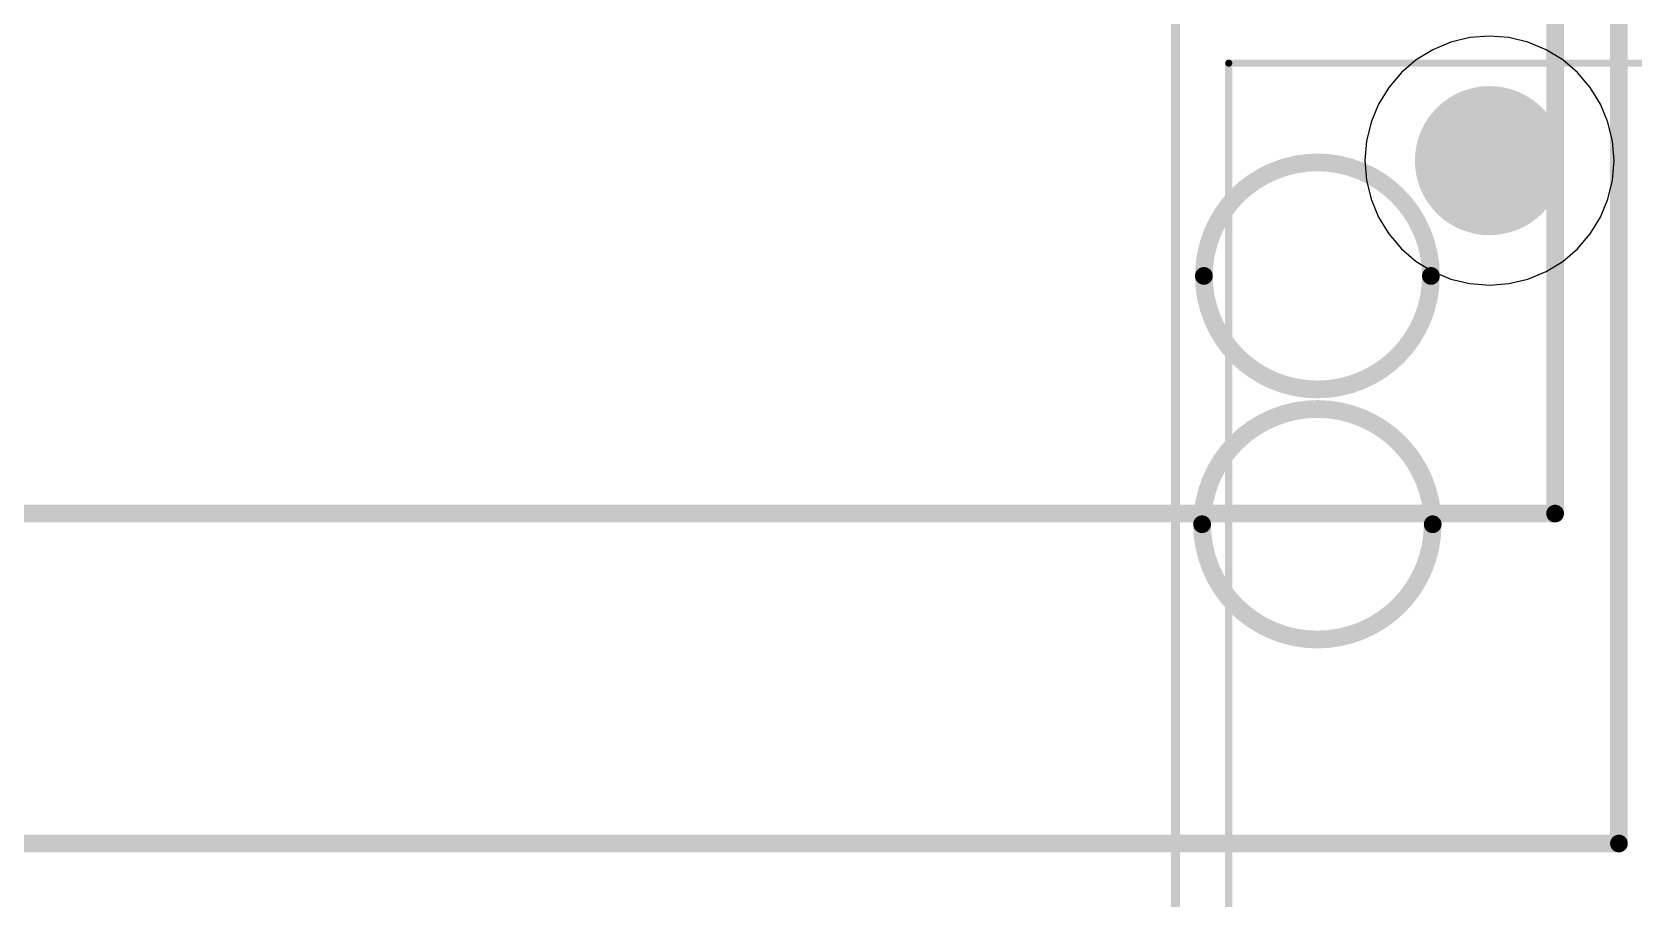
# Model space of a CAD drawing. Extents: x 69 to 227, y 90 to 377.
# Drawn here: x 145.27 to 190.42, y 136.94 to 161.38 of the extents above; entities that cross this region are included whole.
import ezdxf

# ---------------------------------------------------------------- set-up
doc = ezdxf.new("R2010")
doc.units = 0
doc.layers.get('0').update_dxf_attribs({"linetype": 'CONTINUOUS'})
for name, color, linetype in [('BOTTOMLAYER', 5, 'CONTINUOUS'), ('BOTTOMOVERLAY', 54, 'CONTINUOUS'), ('BOTTOMSOLDER', 6, 'CONTINUOUS'), ('MULTILAYER', 9, 'CONTINUOUS'), ('TOPLAYER', 1, 'CONTINUOUS'), ('TOPOVERLAY', 2, 'CONTINUOUS'), ('TOPSOLDER', 216, 'CONTINUOUS')]:
    doc.layers.add(name, color=color, linetype=linetype)

# ---------------------------------------------------------------- blocks, each defined once
blk = doc.blocks.new('C4AEOBW5400A3NJ_16')
at = {"layer": 'BOTTOMLAYER', "const_width": 2}
blk.add_lwpolyline([(-27.25, -10.15, 1), (-25.25, -10.15, 1)], format="xyb", close=True, dxfattribs=at)
at = {"layer": 'BOTTOMSOLDER', "const_width": 2.102}
blk.add_lwpolyline([(-27.301, -10.15, 1), (-25.199, -10.15, 1)], format="xyb", close=True, dxfattribs=at)
at = {"layer": 'MULTILAYER', "const_width": 2}
blk.add_lwpolyline([(-27.25, -10.15, 1), (-25.25, -10.15, 1)], format="xyb", close=True, dxfattribs=at)
at = {"layer": 'TOPLAYER', "const_width": 2}
blk.add_lwpolyline([(-27.25, -10.15, 1), (-25.25, -10.15, 1)], format="xyb", close=True, dxfattribs=at)
at = {"layer": 'TOPOVERLAY', "const_width": 0.2}
for points in [[(-29, -17.5), (-29, 17.5)], [(29, -17.5), (-29, -17.5)]]:
    blk.add_lwpolyline(points, dxfattribs=at)
at = {"layer": 'TOPOVERLAY', "const_width": 0.1}
blk.add_lwpolyline([(-29.05, -17.5, 1), (-28.95, -17.5, 1)], format="xyb", close=True, dxfattribs=at)
blk.add_lwpolyline([(-29.05, -17.5, 1), (-28.95, -17.5, 1)], format="xyb", close=True, dxfattribs=at)
at = {"layer": 'TOPSOLDER', "const_width": 2.102}
blk.add_lwpolyline([(-27.301, -10.15, 1), (-25.199, -10.15, 1)], format="xyb", close=True, dxfattribs=at)
blk = doc.blocks.new('CM300_SKM200_DUAL_FOOTPRIN')
at = {"layer": 'BOTTOMOVERLAY', "const_width": 0.5}
for points in [[(55, -40), (55, 40)], [(53.2, -30.7), (53.2, 30.7)], [(-53.2, -30.7), (53.2, -30.7)], [(-55, -40), (55, -40)]]:
    blk.add_lwpolyline(points, dxfattribs=at)
at = {"layer": 'BOTTOMOVERLAY'}
for points, const_width in [([(49.7, -24, 1), (43.3, -24, 1)], 0.5), ([(43.175, -24, 1), (43.425, -24, 1)], 0.25), ([(49.575, -24, 1), (49.825, -24, 1)], 0.25), ([(49.75, -31, 1), (43.25, -31, 1)], 0.5), ([(53.075, -30.7, 1), (53.325, -30.7, 1)], 0.25), ([(53.075, -30.7, 1), (53.325, -30.7, 1)], 0.25), ([(43.125, -31, 1), (43.375, -31, 1)], 0.25), ([(49.625, -31, 1), (49.875, -31, 1)], 0.25), ([(54.875, -40, 1), (55.125, -40, 1)], 0.25), ([(54.875, -40, 1), (55.125, -40, 1)], 0.25)]:
    blk.add_lwpolyline(points, format="xyb", close=True, dxfattribs=dict(at, const_width=const_width))

msp = doc.modelspace()

# ---------------------------------------------------------------- linework, layer by layer
at = {"layer": 'TOPLAYER'}
for p, q in [((185.801, 161.218), (185.265, 161.089)), ((186.35, 161.261), (185.801, 161.218)), ((186.899, 161.218), (186.35, 161.261)), ((187.435, 161.089), (186.899, 161.218)), ((184.756, 160.878), (184.286, 160.59)), ((185.265, 161.089), (184.756, 160.878)), ((187.944, 160.878), (187.435, 161.089)), ((188.414, 160.59), (187.944, 160.878)), ((184.286, 160.59), (183.867, 160.233)), ((188.833, 160.233), (188.414, 160.59)), ((183.867, 160.233), (183.51, 159.814)), ((189.19, 159.814), (188.833, 160.233)), ((183.51, 159.814), (183.222, 159.344)), ((189.478, 159.344), (189.19, 159.814)), ((183.222, 159.344), (183.011, 158.835)), ((189.689, 158.835), (189.478, 159.344)), ((183.011, 158.835), (182.882, 158.299)), ((189.818, 158.299), (189.689, 158.835)), ((182.882, 158.299), (182.839, 157.75)), ((189.861, 157.75), (189.818, 158.299)), ((182.839, 157.75), (182.882, 157.201)), ((189.818, 157.201), (189.861, 157.75)), ((182.882, 157.201), (183.011, 156.665)), ((189.689, 156.665), (189.818, 157.201)), ((183.011, 156.665), (183.222, 156.156)), ((189.478, 156.156), (189.689, 156.665)), ((183.222, 156.156), (183.51, 155.686)), ((189.19, 155.686), (189.478, 156.156)), ((183.51, 155.686), (183.867, 155.267)), ((188.833, 155.267), (189.19, 155.686)), ((183.867, 155.267), (184.286, 154.91)), ((184.286, 154.91), (184.756, 154.622)), ((187.944, 154.622), (188.414, 154.91)), ((188.414, 154.91), (188.833, 155.267)), ((184.756, 154.622), (185.265, 154.411)), ((187.435, 154.411), (187.944, 154.622)), ((185.265, 154.411), (185.801, 154.282)), ((185.801, 154.282), (186.35, 154.239)), ((186.35, 154.239), (186.899, 154.282)), ((186.899, 154.282), (187.435, 154.411))]:
    msp.add_line(p, q, dxfattribs=at)
at = {"layer": 'TOPOVERLAY', "const_width": 0.25}
msp.add_lwpolyline([(177.5, 127.75), (177.5, 169.75)], dxfattribs=at)

# ---------------------------------------------------------------- block references
for name, p, rotation in [('CM300_SKM200_DUAL_FOOTPRIN', (135, 178.5), 360), ('C4AEOBW5400A3NJ_16', (196.5, 131.5), 270)]:
    msp.add_blockref(name, p, dxfattribs=dict(rotation=rotation))

doc.saveas('drawing.dxf')
